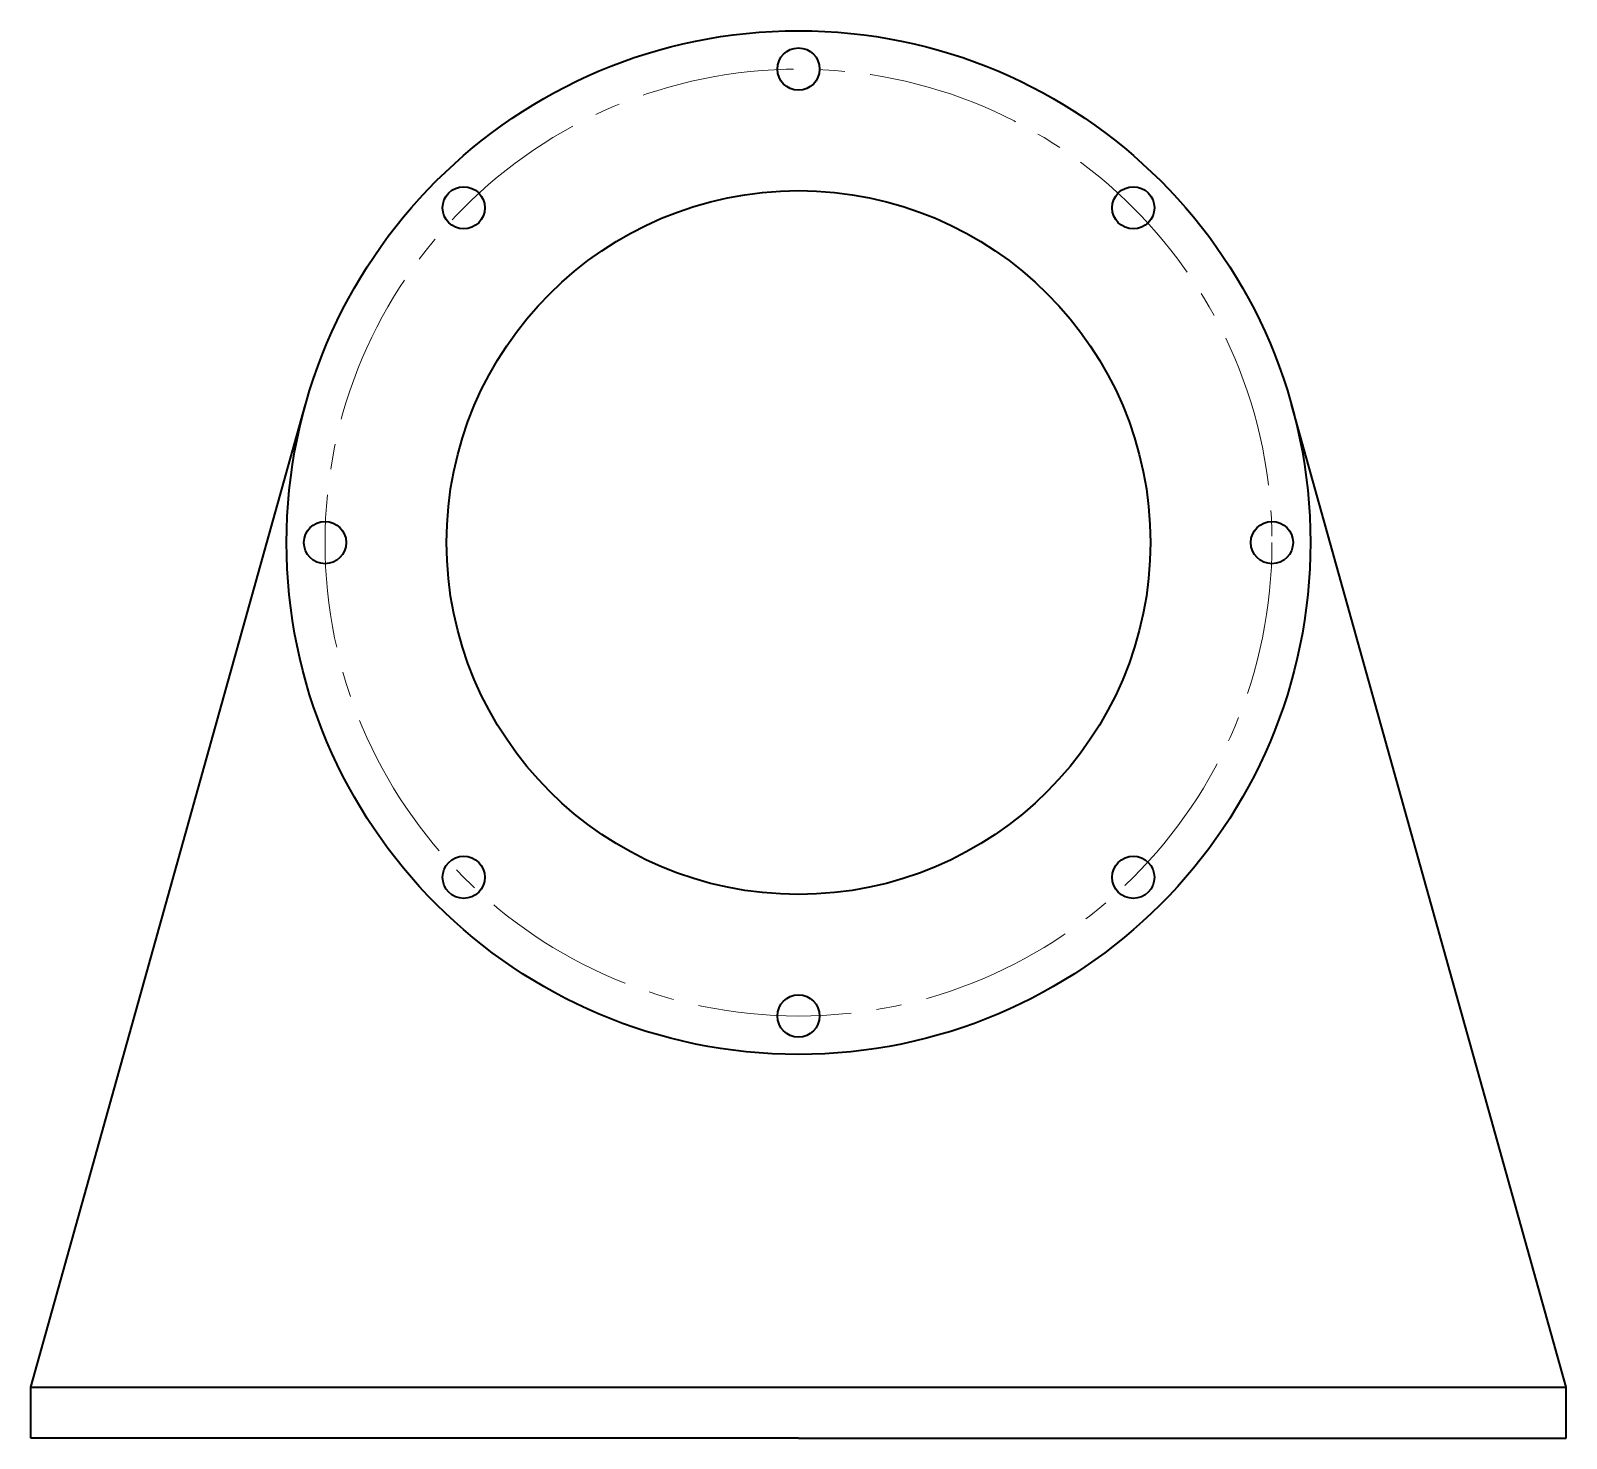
# Model space of a CAD drawing. Header units: millimetres. Extents: x -60 to 60, y -70 to 40.
import ezdxf

# ---------------------------------------------------------------- set-up
doc = ezdxf.new("R2010")
doc.units = ezdxf.units.MM
doc.linetypes.add('点画线', pattern=[18, 12, -2, 2, -2])
doc.layers.get('0').update_dxf_attribs({"lineweight": 35})
doc.layers.add('中心线层', color=1, linetype='点画线', lineweight=18)
doc.layers.add('粗实线层', color=7, linetype='Continuous', lineweight=35)

# ---------------------------------------------------------------- blocks, each defined once
blk = doc.blocks.new('*X2')
at = {"layer": '粗实线层'}
blk.add_circle((0, 0), 1.65, dxfattribs=at)
blk = doc.blocks.new('*U3')
at = {"layer": '粗实线层'}
blk.add_blockref('*X2', (0, 0), dxfattribs=at)
blk = doc.blocks.new('*U4')
at = {"color": 0, "linetype": 'ByBlock', "lineweight": -2}
blk.add_blockref('*U3', (0, 37), dxfattribs=at)
for p, rotation in [((-26.16, 26.16), 45), ((26.16, 26.16), 315), ((-37, 0), 90), ((37, 0), 270), ((-26.16, -26.16), 135), ((26.16, -26.16), 225), ((0, -37), 180)]:
    blk.add_blockref('*U3', p, dxfattribs=dict(at, rotation=rotation))

msp = doc.modelspace()

# ---------------------------------------------------------------- linework, layer by layer
at = {"layer": '中心线层'}
msp.add_circle((0, 0), 37, dxfattribs=at)
at = {"layer": '粗实线层'}
for p, q in [((-60, -66), (-38.52, 10.78)), ((60, -66), (38.52, 10.78)), ((-60, -66), (60, -66)), ((-60, -70), (-60, -66)), ((60, -70), (60, -66)), ((0, -70), (-60, -70)), ((0, -70), (60, -70))]:
    msp.add_line(p, q, dxfattribs=at)
for radius in [40, 27.5]:
    msp.add_circle((0, 0), radius, dxfattribs=at)

# ---------------------------------------------------------------- block references
msp.add_blockref('*U4', (0, 0))

doc.saveas('drawing.dxf')
